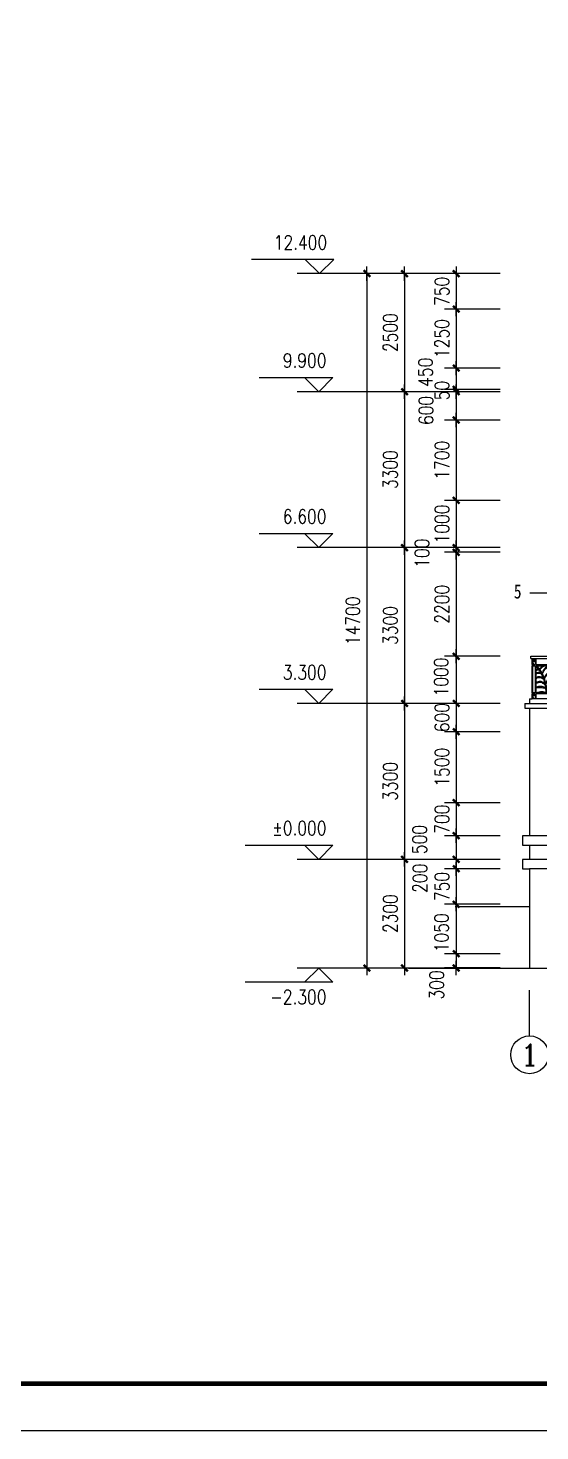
# Model space of a CAD drawing. Extents: x 12400 to 217743, y 90685 to 209848.
# Drawn here: x 47351 to 58188, y 136580 to 166280 of the extents above; entities that cross this region are included whole.
import ezdxf
from ezdxf.enums import TextEntityAlignment as Align

# ---------------------------------------------------------------- set-up
doc = ezdxf.new("R2010")
doc.units = 0
doc.header["$LTSCALE"] = 200
doc.layers.get('0').update_dxf_attribs({"linetype": 'CONTINUOUS'})
doc.layers.get('DEFPOINTS').update_dxf_attribs({"linetype": 'CONTINUOUS'})
for name, color, linetype in [('AXIS', 3, 'CONTINUOUS'), ('AXIS_TEXT', 7, 'CONTINUOUS'), ('GROUND', 2, 'CONTINUOUS'), ('LM', 143, 'CONTINUOUS'), ('LM-2', 5, 'CONTINUOUS'), ('LM-8', 8, 'CONTINUOUS'), ('PUB_DIM', 3, 'CONTINUOUS'), ('PUB_TEXT', 7, 'CONTINUOUS'), ('PUB_TITLE', 143, 'CONTINUOUS')]:
    doc.layers.add(name, color=color, linetype=linetype)
doc.styles.add('COMPLEX', font='COMPLEX')
doc.styles.add('DIM_FONT', font='SIMPLEX', dxfattribs={"width": 0.8})
doc.styles.add('黑体', font='SIMHEI.TTF', dxfattribs={"width": 0.8})
doc.dimstyles.new('AXIS', dxfattribs={"dimtxt": 300, "dimasz": 1, "dimexe": 250, "dimexo": 300, "dimgap": 150, "dimtad": 1, "dimdec": 0, "dimzin": 0, "dimdsep": 46, "dimtxsty": 'DIM_FONT', "dimblk": '_DIMX', "dimblk1": '_DIMX', "dimblk2": '_DIMX', "dimcen": 2.5, "dimse1": 1, "dimse2": 1, "dimclrt": 7, "dimadec": 0, "dimazin": 0, "dimtfac": 1, "dimtdec": 0, "dimtix": 1, "dimtmove": 2, "dimatfit": 3, "dimldrblk": '_DIMX', "dimfxl": 0, "dimtolj": 1, "dimtzin": 0, "dimarcsym": 0})
doc.dimstyles.new('DIMN', dxfattribs={"dimtxt": 300, "dimasz": 1, "dimexe": 250, "dimexo": 300, "dimgap": 150, "dimtad": 1, "dimdec": 0, "dimzin": 0, "dimdsep": 46, "dimtxsty": 'DIM_FONT', "dimblk": '_DIMX', "dimblk1": '_DIMX', "dimblk2": '_DIMX', "dimcen": 2.5, "dimclrt": 7, "dimadec": 0, "dimazin": 0, "dimtfac": 1, "dimtdec": 0, "dimtix": 1, "dimtmove": 2, "dimatfit": 3, "dimldrblk": '_DIMX', "dimfxl": 0, "dimtolj": 1, "dimtzin": 0, "dimarcsym": 0})

# ---------------------------------------------------------------- blocks, each defined once
blk = doc.blocks.new('_AXISO')
blk.add_circle((0, 0), 0.5)
at = {"layer": 'AXIS_TEXT', "style": 'COMPLEX', "width": 1.041667}
blk.add_attdef('A', text='', height=0.56, dxfattribs=at).set_placement((-0.25, -0.28), (0.25, -0.28), align=Align.FIT)
blk = doc.blocks.new('A$C27C50CEE')
for p, q in [((0, 723), (0, 850)), ((0, 127), (0, 697)), ((25, 723), (25, 850)), ((25, 723), (153, 723)), ((25, 697), (153, 697)), ((25, 127), (25, 697)), ((153, 723), (153, 850)), ((153, 127), (153, 697)), ((178, 723), (178, 850)), ((178, 723), (763, 723)), ((178, 697), (575, 697)), ((178, 697), (763, 697)), ((178, 127), (178, 697)), ((0, 0), (0, 102)), ((153, 127), (25, 127)), ((153, 102), (25, 102)), ((25, 0), (25, 102)), ((153, 0), (153, 102)), ((763, 127), (178, 127)), ((575, 127), (178, 127)), ((178, 0), (178, 102)), ((763, 102), (178, 102)), ((575, 102), (178, 102))]:
    blk.add_line(p, q)
for centre, radius, start, end in [((42, 733), 58.4, 59.1062, 106.1105), ((-60, 714), 114, 4.3251, 41.3186), ((310, 757), 240, 157.1421, 173.6725), ((-132, 757), 240, 6.3275, 22.8579), ((136, 733), 58.4, 73.8895, 120.8938), ((238, 714), 114, 138.6814, 175.6749), ((-34, 2), 727, 9.9017, 73.0283), ((-34, 2), 701, 10.2649, 72.3926), ((42, 10), 58.4, 59.1062, 106.1105), ((-60, -9), 114, 4.3251, 41.3186), ((172, 42), 102, 144.5085, 169.88), ((6, 42), 102, 10.12, 35.4915), ((136, 10), 58.4, 73.8895, 120.8938), ((238, -9), 114, 138.6814, 175.6749)]:
    blk.add_arc(centre, radius, start, end)
for points, knots in [([(303, 617), (234, 620), (211, 617), (190, 607), (178, 600)], [11.54051, 11.54051, 11.54051, 11.54051, 68.101495, 82.734987, 82.734987, 82.734987, 82.734987]), ([(316, 610), (287, 609), (217, 606), (188, 596), (178, 592)], [12.842203, 12.842203, 12.842203, 12.842203, 73.239021, 103.712336, 103.712336, 103.712336, 103.712336]), ([(345, 623), (373, 647), (414, 680), (467, 691), (496, 697)], [11.316943, 11.316943, 11.316943, 11.316943, 79.411531, 166.775768, 166.775768, 166.775768, 166.775768]), ([(350, 619), (371, 632), (432, 660), (494, 684), (535, 695), (546, 697)], [8.403903, 8.403903, 8.403903, 8.403903, 79.190626, 170.710652, 203.85402, 203.85402, 203.85402, 203.85402]), ([(463, 532), (494, 569), (568, 663), (685, 682), (763, 697)], [18.382361, 18.382361, 18.382361, 18.382361, 149.257436, 364.36972, 364.36972, 364.36972, 364.36972]), ([(468, 526), (499, 556), (579, 632), (693, 665), (763, 685)], [11.753988, 11.753988, 11.753988, 11.753988, 121.903235, 248.175263, 248.175263, 248.175263, 248.175263]), ([(430, 528), (378, 545), (334, 556), (234, 553), (201, 549), (178, 536)], [20.46358, 20.46358, 20.46358, 20.46358, 98.659831, 158.402876, 190.15021, 190.15021, 190.15021, 190.15021]), ([(443, 516), (409, 523), (357, 534), (248, 540), (200, 532), (178, 524)], [14.227381, 14.227381, 14.227381, 14.227381, 93.606029, 171.303801, 213.621379, 213.621379, 213.621379, 213.621379]), ([(528, 419), (473, 445), (428, 463), (325, 474), (205, 454), (178, 437)], [10.402189, 10.402189, 10.402189, 10.402189, 112.356432, 215.457104, 278.726643, 278.726643, 278.726643, 278.726643]), ([(542, 400), (483, 420), (398, 448), (241, 448), (190, 430), (178, 426)], [9.461171, 9.461171, 9.461171, 9.461171, 147.332663, 272.714736, 308.893502, 308.893502, 308.893502, 308.893502]), ([(593, 311), (530, 339), (442, 367), (327, 365), (207, 355), (178, 340)], [10.06018, 10.06018, 10.06018, 10.06018, 135.935988, 280.637583, 341.577987, 341.577987, 341.577987, 341.577987]), ([(601, 293), (552, 310), (434, 346), (311, 349), (178, 326)], [13.966972, 13.966972, 13.966972, 13.966972, 166.386698, 375.533597, 375.533597, 375.533597, 375.533597]), ([(560, 421), (578, 456), (627, 522), (709, 540), (763, 544)], [24.516136, 24.516136, 24.516136, 24.516136, 125.399949, 260.483794, 260.483794, 260.483794, 260.483794]), ([(567, 411), (591, 444), (629, 485), (701, 518), (746, 529), (763, 532)], [10.043055, 10.043055, 10.043055, 10.043055, 100.412782, 192.312138, 232.456968, 232.456968, 232.456968, 232.456968]), ([(622, 310), (633, 336), (661, 391), (725, 403), (763, 410)], [17.713745, 17.713745, 17.713745, 17.713745, 96.2191, 195.670393, 195.670393, 195.670393, 195.670393]), ([(628, 297), (643, 321), (675, 369), (731, 388), (763, 397)], [15.803995, 15.803995, 15.803995, 15.803995, 97.46221, 184.250808, 184.250808, 184.250808, 184.250808]), ([(630, 221), (578, 234), (490, 262), (355, 264), (218, 254), (178, 239)], [12.447391, 12.447391, 12.447391, 12.447391, 130.535251, 287.275388, 383.518027, 383.518027, 383.518027, 383.518027]), ([(657, 223), (670, 243), (696, 281), (742, 289), (763, 293)], [4.876858, 4.876858, 4.876858, 4.876858, 72.66447, 135.635774, 135.635774, 135.635774, 135.635774]), ([(659, 215), (674, 229), (705, 259), (743, 281), (763, 293)], [7.051475, 7.051475, 7.051475, 7.051475, 67.236273, 135.396703, 135.396703, 135.396703, 135.396703]), ([(679, 139), (683, 153), (703, 185), (729, 208), (763, 211)], [23.037268, 23.037268, 23.037268, 23.037268, 47.127246, 111.9889, 111.9889, 111.9889, 111.9889]), ([(682, 127), (691, 145), (711, 177), (746, 195), (763, 201)], [0, 0, 0, 0, 57.585157, 111.305637, 111.305637, 111.305637, 111.305637])]:
    blk.add_open_spline(points, degree=3, knots=knots)
for points in [[(635, 207), (450, 231), (178, 223)], [(656, 127), (448, 148), (178, 127)]]:
    blk.add_spline(points, degree=3)
blk = doc.blocks.new('_DIMX')
blk.add_line((-150, 0), (150, 0))
at = {"const_width": 50}
blk.add_lwpolyline([(-70, -70), (70, 70)], dxfattribs=at)
blk = doc.blocks.new('*D2282')
at = {"layer": 'DEFPOINTS', "color": 0}
for p in [(54322, 161081), (54322, 158581), (55322, 158581)]:
    blk.add_point(p, dxfattribs=at)
at = {"layer": 'PUB_DIM', "color": 0, "lineweight": -2}
blk.add_line((55322, 161080), (55322, 158582), dxfattribs=at)
for p, rotation in [((55322, 161081), 90), ((55322, 158581), 270)]:
    blk.add_blockref('_DIMX', p, dxfattribs=dict(at, rotation=rotation))
at = {"layer": 'PUB_DIM', "color": 7, "insert": (55022, 159831), "char_height": 300, "attachment_point": 5, "rotation": 90, "style": 'DIM_FONT'}
blk.add_mtext('\\A1;2500', dxfattribs=at)
blk = doc.blocks.new('*D2283')
at = {"layer": 'DEFPOINTS', "color": 0}
for p in [(54322, 158581), (54322, 155281), (55322, 155281)]:
    blk.add_point(p, dxfattribs=at)
at = {"layer": 'PUB_DIM', "color": 0, "lineweight": -2}
blk.add_line((55322, 158580), (55322, 155282), dxfattribs=at)
for p, rotation in [((55322, 158581), 90), ((55322, 155281), 270)]:
    blk.add_blockref('_DIMX', p, dxfattribs=dict(at, rotation=rotation))
at = {"layer": 'PUB_DIM', "color": 7, "insert": (55022, 156931), "char_height": 300, "attachment_point": 5, "rotation": 90, "style": 'DIM_FONT'}
blk.add_mtext('\\A1;3300', dxfattribs=at)
blk = doc.blocks.new('*D2284')
at = {"layer": 'DEFPOINTS', "color": 0}
for p in [(54322, 155281), (54322, 151981), (55322, 151981)]:
    blk.add_point(p, dxfattribs=at)
at = {"layer": 'PUB_DIM', "color": 0, "lineweight": -2}
blk.add_line((55322, 155280), (55322, 151982), dxfattribs=at)
for p, rotation in [((55322, 155281), 90), ((55322, 151981), 270)]:
    blk.add_blockref('_DIMX', p, dxfattribs=dict(at, rotation=rotation))
at = {"layer": 'PUB_DIM', "color": 7, "insert": (55022, 153631), "char_height": 300, "attachment_point": 5, "rotation": 90, "style": 'DIM_FONT'}
blk.add_mtext('\\A1;3300', dxfattribs=at)
blk = doc.blocks.new('*D2285')
at = {"layer": 'DEFPOINTS', "color": 0}
for p in [(54322, 151981), (54322, 148681), (55322, 148681)]:
    blk.add_point(p, dxfattribs=at)
at = {"layer": 'PUB_DIM', "color": 0, "lineweight": -2}
blk.add_line((55322, 151980), (55322, 148682), dxfattribs=at)
for p, rotation in [((55322, 151981), 90), ((55322, 148681), 270)]:
    blk.add_blockref('_DIMX', p, dxfattribs=dict(at, rotation=rotation))
at = {"layer": 'PUB_DIM', "color": 7, "insert": (55022, 150331), "char_height": 300, "attachment_point": 5, "rotation": 90, "style": 'DIM_FONT'}
blk.add_mtext('\\A1;3300', dxfattribs=at)
blk = doc.blocks.new('*D2286')
at = {"layer": 'DEFPOINTS', "color": 0}
for p in [(54322, 148681), (54322, 146381), (55322, 146381)]:
    blk.add_point(p, dxfattribs=at)
at = {"layer": 'PUB_DIM', "color": 0, "lineweight": -2}
blk.add_line((55322, 148680), (55322, 146382), dxfattribs=at)
for p, rotation in [((55322, 148681), 90), ((55322, 146381), 270)]:
    blk.add_blockref('_DIMX', p, dxfattribs=dict(at, rotation=rotation))
at = {"layer": 'PUB_DIM', "color": 7, "insert": (55022, 147531), "char_height": 300, "attachment_point": 5, "rotation": 90, "style": 'DIM_FONT'}
blk.add_mtext('\\A1;2300', dxfattribs=at)
blk = doc.blocks.new('*D2287')
at = {"layer": 'DEFPOINTS', "color": 0}
for p in [(57072, 161081), (54526, 146381), (55508, 146381)]:
    blk.add_point(p, dxfattribs=at)
at = {"layer": 'PUB_DIM', "color": 0, "lineweight": -2}
blk.add_line((54526, 161080), (54526, 146382), dxfattribs=at)
for p, rotation in [((54526, 161081), 90), ((54526, 146381), 270)]:
    blk.add_blockref('_DIMX', p, dxfattribs=dict(at, rotation=rotation))
at = {"layer": 'PUB_DIM', "color": 7, "insert": (54226, 153731), "char_height": 300, "attachment_point": 5, "rotation": 90, "style": 'DIM_FONT'}
blk.add_mtext('\\A1;14700', dxfattribs=at)
blk = doc.blocks.new('*D2288')
at = {"layer": 'DEFPOINTS', "color": 0}
for p in [(57346, 161081), (56415, 160330), (57346, 160330)]:
    blk.add_point(p, dxfattribs=at)
at = {"layer": 'PUB_DIM', "color": 0, "lineweight": -2}
for p, q in [((57346, 161081), (56165, 161081)), ((56415, 161082), (56415, 161083)), ((56415, 161081), (56415, 160330)), ((57346, 160330), (56165, 160330)), ((56415, 160329), (56415, 160328))]:
    blk.add_line(p, q, dxfattribs=at)
for p, rotation in [((56415, 161081), 270), ((56415, 160330), 90)]:
    blk.add_blockref('_DIMX', p, dxfattribs=dict(at, rotation=rotation))
at = {"layer": 'PUB_DIM', "color": 7, "insert": (56115, 160706), "char_height": 300, "attachment_point": 5, "rotation": 90, "style": 'DIM_FONT'}
blk.add_mtext('\\A1;750', dxfattribs=at)
blk = doc.blocks.new('*D2289')
at = {"layer": 'DEFPOINTS', "color": 0}
for p in [(57346, 158581), (56415, 157981), (57346, 157981)]:
    blk.add_point(p, dxfattribs=at)
at = {"layer": 'PUB_DIM', "color": 0, "lineweight": -2}
for p, q in [((57346, 158581), (56165, 158581)), ((56415, 158580), (56415, 157982)), ((57346, 157981), (56165, 157981))]:
    blk.add_line(p, q, dxfattribs=at)
for p, rotation in [((56415, 158581), 90), ((56415, 157981), 270)]:
    blk.add_blockref('_DIMX', p, dxfattribs=dict(at, rotation=rotation))
at = {"layer": 'PUB_DIM', "color": 7, "insert": (55777, 158184), "char_height": 300, "attachment_point": 5, "rotation": 90, "style": 'DIM_FONT'}
blk.add_mtext('\\A1;600', dxfattribs=at)
blk = doc.blocks.new('*D2290')
at = {"layer": 'DEFPOINTS', "color": 0}
for p in [(57346, 151981), (56415, 151381), (57346, 151381)]:
    blk.add_point(p, dxfattribs=at)
at = {"layer": 'PUB_DIM', "color": 0, "lineweight": -2}
for p, q in [((57346, 151981), (56165, 151981)), ((56415, 151982), (56415, 151983)), ((56415, 151981), (56415, 151381)), ((57346, 151381), (56165, 151381)), ((56415, 151380), (56415, 151379))]:
    blk.add_line(p, q, dxfattribs=at)
for p, rotation in [((56415, 151981), 270), ((56415, 151381), 90)]:
    blk.add_blockref('_DIMX', p, dxfattribs=dict(at, rotation=rotation))
at = {"layer": 'PUB_DIM', "color": 7, "insert": (56115, 151681), "char_height": 300, "attachment_point": 5, "rotation": 90, "style": 'DIM_FONT'}
blk.add_mtext('\\A1;600', dxfattribs=at)
blk = doc.blocks.new('*D2291')
at = {"layer": 'DEFPOINTS', "color": 0}
for p in [(57346, 148681), (56415, 148481), (57346, 148481)]:
    blk.add_point(p, dxfattribs=at)
at = {"layer": 'PUB_DIM', "color": 0, "lineweight": -2}
for p, q in [((57346, 148681), (56165, 148681)), ((56415, 148682), (56415, 148683)), ((56415, 148681), (56415, 148481)), ((57346, 148481), (56165, 148481)), ((56415, 148480), (56415, 148479))]:
    blk.add_line(p, q, dxfattribs=at)
for p, rotation in [((56415, 148681), 270), ((56415, 148481), 90)]:
    blk.add_blockref('_DIMX', p, dxfattribs=dict(at, rotation=rotation))
at = {"layer": 'PUB_DIM', "color": 7, "insert": (55648, 148280), "char_height": 300, "attachment_point": 5, "rotation": 90, "style": 'DIM_FONT'}
blk.add_mtext('\\A1;200', dxfattribs=at)
blk = doc.blocks.new('*D2292')
at = {"layer": 'DEFPOINTS', "color": 0}
for p in [(57346, 146681), (56415, 146381), (57346, 146381)]:
    blk.add_point(p, dxfattribs=at)
at = {"layer": 'PUB_DIM', "color": 0, "lineweight": -2}
for p, q in [((57346, 146681), (56165, 146681)), ((56415, 146682), (56415, 146683)), ((56415, 146681), (56415, 146381)), ((57346, 146381), (56165, 146381)), ((56415, 146380), (56415, 146379))]:
    blk.add_line(p, q, dxfattribs=at)
for p, rotation in [((56415, 146681), 270), ((56415, 146381), 90)]:
    blk.add_blockref('_DIMX', p, dxfattribs=dict(at, rotation=rotation))
at = {"layer": 'PUB_DIM', "color": 7, "insert": (56000, 146022), "char_height": 300, "attachment_point": 5, "rotation": 90, "style": 'DIM_FONT'}
blk.add_mtext('\\A1;300', dxfattribs=at)
blk = doc.blocks.new('*D2293')
at = {"layer": 'DEFPOINTS', "color": 0}
for p in [(57346, 160330), (56415, 159081), (57346, 159081)]:
    blk.add_point(p, dxfattribs=at)
at = {"layer": 'PUB_DIM', "color": 0, "lineweight": -2}
for p, q in [((57346, 160330), (56165, 160330)), ((56415, 160329), (56415, 159082)), ((57346, 159081), (56165, 159081))]:
    blk.add_line(p, q, dxfattribs=at)
for p, rotation in [((56415, 160330), 90), ((56415, 159081), 270)]:
    blk.add_blockref('_DIMX', p, dxfattribs=dict(at, rotation=rotation))
at = {"layer": 'PUB_DIM', "color": 7, "insert": (56115, 159706), "char_height": 300, "attachment_point": 5, "rotation": 90, "style": 'DIM_FONT'}
blk.add_mtext('\\A1;1250', dxfattribs=at)
blk = doc.blocks.new('*D2294')
at = {"layer": 'DEFPOINTS', "color": 0}
for p in [(57346, 157981), (56415, 156281), (57346, 156281)]:
    blk.add_point(p, dxfattribs=at)
at = {"layer": 'PUB_DIM', "color": 0, "lineweight": -2}
for p, q in [((57346, 157981), (56165, 157981)), ((56415, 157980), (56415, 156282)), ((57346, 156281), (56165, 156281))]:
    blk.add_line(p, q, dxfattribs=at)
for p, rotation in [((56415, 157981), 90), ((56415, 156281), 270)]:
    blk.add_blockref('_DIMX', p, dxfattribs=dict(at, rotation=rotation))
at = {"layer": 'PUB_DIM', "color": 7, "insert": (56115, 157131), "char_height": 300, "attachment_point": 5, "rotation": 90, "style": 'DIM_FONT'}
blk.add_mtext('\\A1;1700', dxfattribs=at)
blk = doc.blocks.new('*D2295')
at = {"layer": 'DEFPOINTS', "color": 0}
for p in [(57346, 156281), (56415, 155281), (57346, 155281)]:
    blk.add_point(p, dxfattribs=at)
at = {"layer": 'PUB_DIM', "color": 0, "lineweight": -2}
for p, q in [((57346, 156281), (56165, 156281)), ((56415, 156282), (56415, 156283)), ((56415, 156281), (56415, 155281)), ((57346, 155281), (56165, 155281)), ((56415, 155280), (56415, 155279))]:
    blk.add_line(p, q, dxfattribs=at)
for p, rotation in [((56415, 156281), 270), ((56415, 155281), 90)]:
    blk.add_blockref('_DIMX', p, dxfattribs=dict(at, rotation=rotation))
at = {"layer": 'PUB_DIM', "color": 7, "insert": (56115, 155781), "char_height": 300, "attachment_point": 5, "rotation": 90, "style": 'DIM_FONT'}
blk.add_mtext('\\A1;1000', dxfattribs=at)
blk = doc.blocks.new('*D2296')
at = {"layer": 'DEFPOINTS', "color": 0}
for p in [(56415, 155181), (57346, 155281), (57346, 155181)]:
    blk.add_point(p, dxfattribs=at)
at = {"layer": 'PUB_DIM', "color": 0, "lineweight": -2}
for p, q in [((57346, 155281), (56165, 155281)), ((57346, 155181), (56165, 155181)), ((56415, 155282), (56415, 155283)), ((56415, 155281), (56415, 155181)), ((56415, 155180), (56415, 155179))]:
    blk.add_line(p, q, dxfattribs=at)
for p, rotation in [((56415, 155281), 270), ((56415, 155181), 90)]:
    blk.add_blockref('_DIMX', p, dxfattribs=dict(at, rotation=rotation))
at = {"layer": 'PUB_DIM', "color": 7, "insert": (55692, 155162), "char_height": 300, "attachment_point": 5, "rotation": 90, "style": 'DIM_FONT'}
blk.add_mtext('\\A1;100', dxfattribs=at)
blk = doc.blocks.new('*D2297')
at = {"layer": 'DEFPOINTS', "color": 0}
for p in [(57346, 155181), (56415, 152981), (57346, 152981)]:
    blk.add_point(p, dxfattribs=at)
at = {"layer": 'PUB_DIM', "color": 0, "lineweight": -2}
for p, q in [((57346, 155181), (56165, 155181)), ((56415, 155180), (56415, 152982)), ((57346, 152981), (56165, 152981))]:
    blk.add_line(p, q, dxfattribs=at)
for p, rotation in [((56415, 155181), 90), ((56415, 152981), 270)]:
    blk.add_blockref('_DIMX', p, dxfattribs=dict(at, rotation=rotation))
at = {"layer": 'PUB_DIM', "color": 7, "insert": (56115, 154081), "char_height": 300, "attachment_point": 5, "rotation": 90, "style": 'DIM_FONT'}
blk.add_mtext('\\A1;2200', dxfattribs=at)
blk = doc.blocks.new('*D2298')
at = {"layer": 'DEFPOINTS', "color": 0}
for p in [(57346, 152981), (56415, 151981), (57346, 151981)]:
    blk.add_point(p, dxfattribs=at)
at = {"layer": 'PUB_DIM', "color": 0, "lineweight": -2}
for p, q in [((57346, 152981), (56165, 152981)), ((56415, 152980), (56415, 151982)), ((57346, 151981), (56165, 151981))]:
    blk.add_line(p, q, dxfattribs=at)
for p, rotation in [((56415, 152981), 90), ((56415, 151981), 270)]:
    blk.add_blockref('_DIMX', p, dxfattribs=dict(at, rotation=rotation))
at = {"layer": 'PUB_DIM', "color": 7, "insert": (56095, 152541), "char_height": 300, "attachment_point": 5, "rotation": 90, "style": 'DIM_FONT'}
blk.add_mtext('\\A1;1000', dxfattribs=at)
blk = doc.blocks.new('*D2299')
at = {"layer": 'DEFPOINTS', "color": 0}
for p in [(57346, 151381), (56415, 149881), (57346, 149881)]:
    blk.add_point(p, dxfattribs=at)
at = {"layer": 'PUB_DIM', "color": 0, "lineweight": -2}
for p, q in [((57346, 151381), (56165, 151381)), ((56415, 151380), (56415, 149882)), ((57346, 149881), (56165, 149881))]:
    blk.add_line(p, q, dxfattribs=at)
for p, rotation in [((56415, 151381), 90), ((56415, 149881), 270)]:
    blk.add_blockref('_DIMX', p, dxfattribs=dict(at, rotation=rotation))
at = {"layer": 'PUB_DIM', "color": 7, "insert": (56115, 150631), "char_height": 300, "attachment_point": 5, "rotation": 90, "style": 'DIM_FONT'}
blk.add_mtext('\\A1;1500', dxfattribs=at)
blk = doc.blocks.new('*D2300')
at = {"layer": 'DEFPOINTS', "color": 0}
for p in [(57346, 149181), (56415, 148681), (57346, 148681)]:
    blk.add_point(p, dxfattribs=at)
at = {"layer": 'PUB_DIM', "color": 0, "lineweight": -2}
for p, q in [((57346, 149181), (56165, 149181)), ((56415, 149180), (56415, 148682)), ((57346, 148681), (56165, 148681))]:
    blk.add_line(p, q, dxfattribs=at)
for p, rotation in [((56415, 149181), 90), ((56415, 148681), 270)]:
    blk.add_blockref('_DIMX', p, dxfattribs=dict(at, rotation=rotation))
at = {"layer": 'PUB_DIM', "color": 7, "insert": (55640, 149100), "char_height": 300, "attachment_point": 5, "rotation": 90, "style": 'DIM_FONT'}
blk.add_mtext('\\A1;500', dxfattribs=at)
blk = doc.blocks.new('*D2301')
at = {"layer": 'DEFPOINTS', "color": 0}
for p in [(57346, 148481), (56415, 147731), (57346, 147731)]:
    blk.add_point(p, dxfattribs=at)
at = {"layer": 'PUB_DIM', "color": 0, "lineweight": -2}
for p, q in [((57346, 148481), (56165, 148481)), ((56415, 148482), (56415, 148483)), ((56415, 148481), (56415, 147731)), ((57346, 147731), (56165, 147731)), ((56415, 147730), (56415, 147729))]:
    blk.add_line(p, q, dxfattribs=at)
for p, rotation in [((56415, 148481), 270), ((56415, 147731), 90)]:
    blk.add_blockref('_DIMX', p, dxfattribs=dict(at, rotation=rotation))
at = {"layer": 'PUB_DIM', "color": 7, "insert": (56115, 148106), "char_height": 300, "attachment_point": 5, "rotation": 90, "style": 'DIM_FONT'}
blk.add_mtext('\\A1;750', dxfattribs=at)
blk = doc.blocks.new('*D2302')
at = {"layer": 'DEFPOINTS', "color": 0}
for p in [(57346, 147731), (56415, 146681), (57346, 146681)]:
    blk.add_point(p, dxfattribs=at)
at = {"layer": 'PUB_DIM', "color": 0, "lineweight": -2}
for p, q in [((57346, 147731), (56165, 147731)), ((56415, 147730), (56415, 146682)), ((57346, 146681), (56165, 146681))]:
    blk.add_line(p, q, dxfattribs=at)
for p, rotation in [((56415, 147731), 90), ((56415, 146681), 270)]:
    blk.add_blockref('_DIMX', p, dxfattribs=dict(at, rotation=rotation))
at = {"layer": 'PUB_DIM', "color": 7, "insert": (56105, 147127), "char_height": 300, "attachment_point": 5, "rotation": 90, "style": 'DIM_FONT'}
blk.add_mtext('\\A1;1050', dxfattribs=at)
blk = doc.blocks.new('*D2303')
at = {"layer": 'DEFPOINTS', "color": 0}
for p in [(57346, 149881), (56415, 149181), (57346, 149181)]:
    blk.add_point(p, dxfattribs=at)
at = {"layer": 'PUB_DIM', "color": 0, "lineweight": -2}
for p, q in [((57346, 149881), (56165, 149881)), ((56415, 149882), (56415, 149883)), ((56415, 149881), (56415, 149181)), ((57346, 149181), (56165, 149181)), ((56415, 149180), (56415, 149179))]:
    blk.add_line(p, q, dxfattribs=at)
for p, rotation in [((56415, 149881), 270), ((56415, 149181), 90)]:
    blk.add_blockref('_DIMX', p, dxfattribs=dict(at, rotation=rotation))
at = {"layer": 'PUB_DIM', "color": 7, "insert": (56115, 149531), "char_height": 300, "attachment_point": 5, "rotation": 90, "style": 'DIM_FONT'}
blk.add_mtext('\\A1;700', dxfattribs=at)
blk = doc.blocks.new('*D2304')
at = {"layer": 'DEFPOINTS', "color": 0}
for p in [(57346, 158631), (56415, 158581), (57346, 158581)]:
    blk.add_point(p, dxfattribs=at)
at = {"layer": 'PUB_DIM', "color": 0, "lineweight": -2}
for p, q in [((57346, 158631), (56165, 158631)), ((56415, 158632), (56415, 158633)), ((56415, 158631), (56415, 158581)), ((57346, 158581), (56165, 158581)), ((56415, 158580), (56415, 158579))]:
    blk.add_line(p, q, dxfattribs=at)
for p, rotation in [((56415, 158631), 270), ((56415, 158581), 90)]:
    blk.add_blockref('_DIMX', p, dxfattribs=dict(at, rotation=rotation))
at = {"layer": 'PUB_DIM', "color": 7, "insert": (56115, 158606), "char_height": 300, "attachment_point": 5, "rotation": 90, "style": 'DIM_FONT'}
blk.add_mtext('\\A1;50', dxfattribs=at)
blk = doc.blocks.new('*D2305')
at = {"layer": 'DEFPOINTS', "color": 0}
for p in [(57346, 159081), (56415, 158631), (57346, 158631)]:
    blk.add_point(p, dxfattribs=at)
at = {"layer": 'PUB_DIM', "color": 0, "lineweight": -2}
for p, q in [((57346, 159081), (56165, 159081)), ((56415, 159080), (56415, 158632)), ((57346, 158631), (56165, 158631))]:
    blk.add_line(p, q, dxfattribs=at)
for p, rotation in [((56415, 159081), 90), ((56415, 158631), 270)]:
    blk.add_blockref('_DIMX', p, dxfattribs=dict(at, rotation=rotation))
at = {"layer": 'PUB_DIM', "color": 7, "insert": (55766, 158993), "char_height": 300, "attachment_point": 5, "rotation": 90, "style": 'DIM_FONT'}
blk.add_mtext('\\A1;450', dxfattribs=at)

msp = doc.modelspace()

# ---------------------------------------------------------------- linework, layer by layer
at = {"layer": 'AXIS'}
msp.add_line((57969.076, 144943.632), (57969.076, 145910.438), dxfattribs=at)
at = {"layer": 'GROUND'}
msp.add_line((55406.259, 146380.756), (73056.795, 146380.756), dxfattribs=at)
at = {"layer": 'LM'}
for p, q in [((58025.228, 152930.756), (60849.076, 152930.756)), ((60849.076, 152080.756), (58025.228, 152080.756)), ((57969.076, 151980.756), (60849.076, 151980.756)), ((57969.076, 151880.756), (60849.076, 151880.756)), ((57969.076, 148980.756), (70939.076, 148980.756)), ((71809.076, 148680.756), (57969.076, 148680.756)), ((56394.021, 147680.756), (57969.076, 147680.756))]:
    msp.add_line(p, q, dxfattribs=at)
at = {"layer": 'LM-2'}
for p, q in [((57993.181, 152980.756), (60849.076, 152980.756)), ((57993.181, 152930.756), (57993.181, 152980.756)), ((57993.181, 152930.756), (58025.228, 152930.756)), ((58025.228, 152930.756), (58025.228, 152080.756)), ((57969.076, 152080.756), (57969.076, 151980.756)), ((57969.076, 152080.756), (58025.228, 152080.756)), ((57869.076, 151980.756), (57869.076, 151880.756)), ((57869.076, 151980.756), (57969.076, 151980.756)), ((57869.076, 151880.756), (57969.076, 151880.756)), ((57969.076, 151880.756), (57969.076, 149180.756)), ((70939.076, 149180.756), (57969.076, 149180.756)), ((57969.076, 148480.756), (57969.076, 146380.756)), ((70939.076, 148480.756), (57969.076, 148480.756))]:
    msp.add_line(p, q, dxfattribs=at)
msp.add_lwpolyline([(57969.076, 149180.756), (57819.076, 149180.756), (57819.076, 148980.756), (57969.076, 148980.756), (57969.076, 148680.756), (57819.076, 148680.756), (57819.076, 148480.756), (57969.076, 148480.756)], dxfattribs=at)
at = {"layer": 'PUB_DIM'}
for p, q in [((53820.963, 161380.756), (52078.106, 161380.756)), ((53220.963, 161380.756), (53520.963, 161080.756)), ((53520.963, 161080.756), (53820.963, 161380.756)), ((57294.587, 161080.756), (53045.117, 161080.756)), ((52246.617, 158880.756), (53806.617, 158880.756)), ((53206.617, 158880.756), (53506.617, 158580.756)), ((53506.617, 158580.756), (53806.617, 158880.756)), ((57294.587, 158580.756), (53045.117, 158580.756)), ((52246.617, 155580.756), (53806.617, 155580.756)), ((53206.617, 155580.756), (53506.617, 155280.756)), ((53506.617, 155280.756), (53806.617, 155580.756)), ((57294.587, 155280.756), (53045.117, 155280.756)), ((52246.617, 152280.756), (53806.617, 152280.756)), ((53206.617, 152280.756), (53506.617, 151980.756)), ((53506.617, 151980.756), (53806.617, 152280.756)), ((57294.587, 151980.756), (53045.117, 151980.756)), ((51949.474, 148980.756), (53806.617, 148980.756)), ((53206.617, 148980.756), (53506.617, 148680.756)), ((53506.617, 148680.756), (53806.617, 148980.756)), ((57294.587, 148680.756), (53045.117, 148680.756)), ((57294.587, 146380.756), (53045.117, 146380.756)), ((53206.617, 146080.756), (53506.617, 146380.756)), ((53506.617, 146380.756), (53806.617, 146080.756)), ((53806.617, 146080.756), (51949.474, 146080.756))]:
    msp.add_line(p, q, dxfattribs=at)
at = {"layer": 'PUB_TEXT'}
msp.add_line((57972.882, 154321.239), (58445.566, 154321.239), dxfattribs=at)
at = {"layer": 'PUB_TITLE'}
msp.add_lwpolyline([(96505.091, 136580.05), (12405.091, 136580.05), (12405.091, 195980.05), (96505.091, 195980.05)], close=True, dxfattribs=at)
at = {"layer": 'PUB_TITLE', "const_width": 100}
msp.add_lwpolyline([(95505.091, 137580.05), (95505.091, 194980.05), (14905.091, 194980.05), (14905.091, 137580.05)], close=True, dxfattribs=at)

# ---------------------------------------------------------------- block references
at = {"layer": 'AXIS'}
ref = msp.add_blockref('_AXISO', (57969.076, 144543.632), dxfattribs=dict(at, xscale=800, yscale=800, zscale=800))
ref.add_attrib('A', '1', dxfattribs={"layer": 'AXIS_TEXT', "height": 448, "style": 'COMPLEX', "width": 2.083333}).set_placement((57769.076, 144319.632), (58169.076, 144319.632), align=Align.FIT)
at = {"layer": 'LM-8', "xscale": 0.46, "zscale": 0.46}
msp.add_blockref('A$C27C50CEE', (58025.228, 152080.756), dxfattribs=at)

# ---------------------------------------------------------------- texts
at = {"layer": 'PUB_DIM', "style": 'DIM_FONT', "width": 0.8}
for s, p in [('12.400', (53682.963, 161590.756)), ('9.900', (53668.617, 159090.756)), ('6.600', (53668.617, 155790.756)), ('3.300', (53668.617, 152490.756)), ('%%p0.000', (53668.617, 149190.756)), ('-2.300', (53668.617, 145617.852))]:
    msp.add_text(s, height=300, dxfattribs=at).set_placement(p, align=Align.RIGHT)
at = {"layer": 'PUB_TEXT', "style": '黑体', "width": 0.8}
msp.add_text('5', height=300, dxfattribs=at).set_placement((57716.624, 154351.706), align=Align.MIDDLE)

# ---------------------------------------------------------------- dimensions: what is measured, and where the dimension line sits
at = {"layer": 'PUB_DIM'}
dim = msp.add_linear_dim(base=(54525.926, 146380.756), p1=(57072.052, 161080.752), p2=(55507.932, 146380.756), angle=270, dimstyle='AXIS', dxfattribs=at)
dim.commit()
dim.dimension.update_dxf_attribs({"geometry": '*D2287', "text_midpoint": (54225.926, 153730.754)})
for p1, p2, picture, middle in [((54321.897, 161080.752), (54321.897, 158580.752), '*D2282', (55021.897, 159830.752)), ((54321.897, 158580.752), (54321.897, 155280.752), '*D2283', (55021.897, 156930.752)), ((54321.897, 155280.752), (54321.897, 151980.752), '*D2284', (55021.897, 153630.752)), ((54321.897, 151980.752), (54321.897, 148680.752), '*D2285', (55021.897, 150330.752)), ((54321.897, 148680.752), (54321.897, 146380.752), '*D2286', (55021.897, 147530.752))]:
    dim = msp.add_aligned_dim(p1=p1, p2=p2, distance=1000, dimstyle='AXIS', dxfattribs=at)
    dim.commit()
    dim.dimension.update_dxf_attribs({"geometry": picture, "text_midpoint": middle})
for p1, p2, picture, middle in [((57345.993, 161080.752), (57345.993, 160330.393), '*D2288', (56115.174, 160705.572)), ((57345.993, 160330.393), (57345.993, 159080.756), '*D2293', (56115.174, 159705.574)), ((57345.993, 158630.756), (57345.993, 158580.752), '*D2304', (56115.174, 158605.754)), ((57345.993, 157980.756), (57345.993, 156280.756), '*D2294', (56115.174, 157130.756)), ((57345.993, 156280.756), (57345.993, 155280.752), '*D2295', (56115.174, 155780.754)), ((57345.993, 155180.756), (57345.993, 152980.756), '*D2297', (56115.174, 154080.756)), ((57345.993, 151980.752), (57345.993, 151380.756), '*D2290', (56115.174, 151680.754)), ((57345.993, 151380.756), (57345.993, 149880.756), '*D2299', (56115.174, 150630.756)), ((57345.993, 149880.756), (57345.993, 149180.756), '*D2303', (56115.174, 149530.756)), ((57345.993, 148480.756), (57345.993, 147730.756), '*D2301', (56115.174, 148105.756))]:
    dim = msp.add_aligned_dim(p1=p1, p2=p2, distance=-930.819, dimstyle='DIMN', override={"dimexo": 0, "dimblk1": '_DIMX', "dimblk2": '_DIMX', "dimsah": 1}, dxfattribs=at)
    dim.commit()
    dim.dimension.update_dxf_attribs({"geometry": picture, "text_midpoint": middle})
for base, p1, p2, picture, middle in [((56415.174, 158630.756), (57345.993, 159080.756), (57345.993, 158630.756), '*D2305', (55766.451, 158992.623)), ((56415.174, 157980.756), (57345.993, 158580.752), (57345.993, 157980.756), '*D2289', (55777.178, 158183.886)), ((56415.174, 155180.756), (57345.993, 155280.756), (57345.993, 155180.756), '*D2296', (55692.148, 155161.806)), ((56415.174, 151980.752), (57345.993, 152980.756), (57345.993, 151980.752), '*D2298', (56095.388, 152540.577)), ((56415.174, 148680.752), (57345.993, 149180.756), (57345.993, 148680.752), '*D2300', (55640.216, 149099.51)), ((56415.174, 148480.756), (57345.993, 148680.752), (57345.993, 148480.756), '*D2291', (55648.29, 148280.106)), ((56415.174, 146680.756), (57345.993, 147730.756), (57345.993, 146680.756), '*D2302', (56105.15, 147126.896)), ((56415.174, 146380.752), (57345.993, 146680.756), (57345.993, 146380.752), '*D2292', (55999.587, 146021.628))]:
    dim = msp.add_linear_dim(base=base, p1=p1, p2=p2, angle=270, dimstyle='DIMN', override={"dimexo": 0, "dimblk1": '_DIMX', "dimblk2": '_DIMX', "dimsah": 1}, dxfattribs=at)
    dim.commit()
    dim.dimension.update_dxf_attribs({"geometry": picture, "text_midpoint": middle, "dimtype": 161})

doc.saveas('drawing.dxf')
